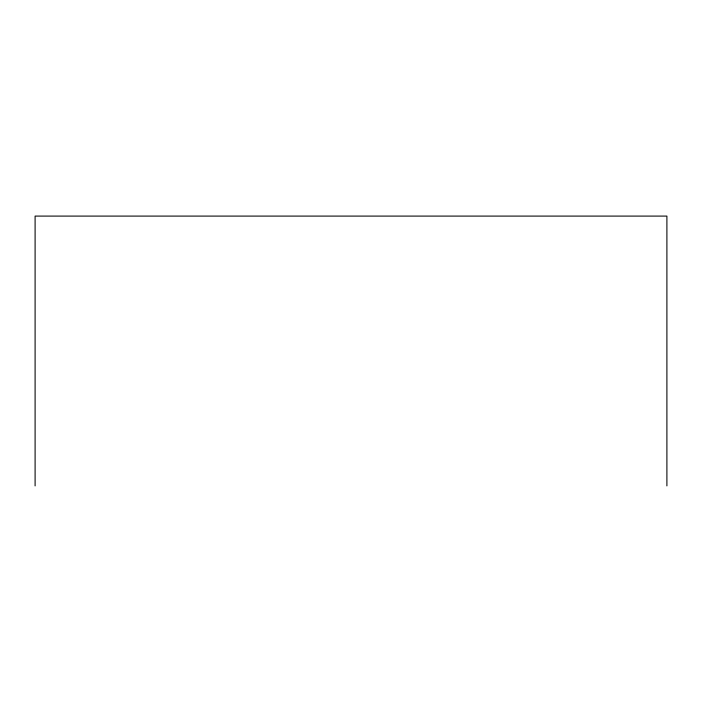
<?xml version="1.0" encoding="UTF-8"?>
<svg xmlns="http://www.w3.org/2000/svg" width="702" height="702" viewBox="0 0 702 702"><rect width="100%" height="100%" fill="white"/><g stroke="black" fill="none" stroke-linecap="round" stroke-linejoin="round"><path stroke-width="1.05" d="M666.9 485.907L666.9 216.093L35.1 216.093L35.1 485.907"/></g></svg>
